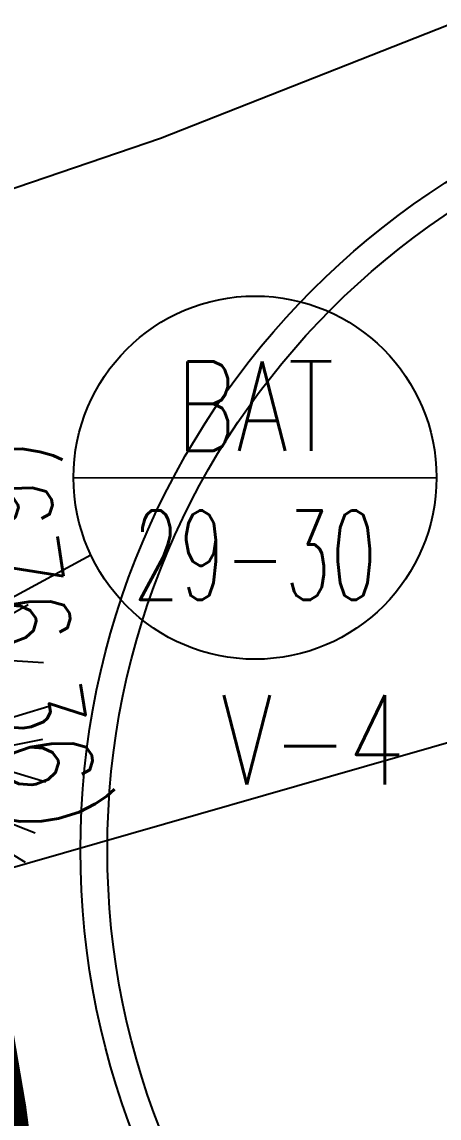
# Model space of a CAD drawing. Extents: x 352140 to 354978, y 6304672 to 6307963.
# Drawn here: x 352307.27 to 352311.93, y 6305814.63 to 6305826.88 of the extents above; entities that cross this region are included whole.
import ezdxf
from ezdxf import colors
from ezdxf.entities.mleader import LeaderData, LeaderLine
from ezdxf.enums import TextEntityAlignment as Align
from ezdxf.math import Vec2, Vec3

# ---------------------------------------------------------------- set-up
doc = ezdxf.new("R2010")
doc.units = 0
for name, pattern in [('CENTER', [50.800000000000004, 31.75, -6.35, 6.35, -6.35]), ('DASHDOT', [1, 0.5, -0.25, 0, -0.25]), ('DASHED', [19.049999999999997, 12.7, -6.35])]:
    doc.linetypes.add(name, pattern=pattern)
doc.layers.get('0').update_dxf_attribs({"linetype": 'CONTINUOUS'})
for name, color, linetype in [('00-S2_ALL AREA APORTANTES', 150, 'CONTINUOUS'), ('00_All ext_Txt', 4, 'CONTINUOUS'), ('02_Geo ext_Eje', 4, 'CONTINUOUS'), ('02_Geo ext_Geometria', 2, 'CONTINUOUS'), ('03_Pav ext_HCV', 34, 'CONTINUOUS'), ('03_Pav ext_Vereda HC', 42, 'CONTINUOUS'), ('03_S2_Pav ext_Borde vereda', 7, 'CONTINUOUS'), ('03_S3_Pav ext_Cota', 2, 'CONTINUOUS'), ('05_All ext_Txt', 4, 'CONTINUOUS'), ('1-CERCO', 252, 'CERCO_LINE'), ('Paisajismo', 253, 'CONTINUOUS')]:
    doc.layers.add(name, color=color, linetype=linetype)
doc.layers.add('0_ASD_LINEA OFICIAL', color=253, linetype='DASHDOT', lineweight=20)
doc.styles.add('JPG_2MM', font='simplex.shx', dxfattribs={"height": 1})
doc.styles.add('ROMANS', font='romans.shx', dxfattribs={"width": 0.75})
doc.linetypes.add('CERCO_LINE', pattern='A,0.5,-0.2,[" X ",Standard,S=0.1,R=0,X=-0.1,Y=-0.05],-0.25', length=0.95)
doc.dimstyles.new('acio', dxfattribs={"dimscale": 0, "dimtxt": 2, "dimasz": 2, "dimexe": 1, "dimexo": 1, "dimtad": 1, "dimrnd": 0.05, "dimzin": 1, "dimtxsty": 'ROMANS', "dimcen": 2.5, "dimclrt": 2, "dimaunit": 2, "dimazin": 0, "dimtfac": 1, "dimtmove": 0, "dimatfit": 3, "dimfxl": 1, "dimfxlon": 1, "dimarcsym": 0})

# ---------------------------------------------------------------- blocks, each defined once
blk = doc.blocks.new('_Dot')
at = {"color": 0, "linetype": 'ByBlock', "lineweight": -2}
blk.add_line((-0.5, 0), (-1, 0), dxfattribs=at)
at = {"color": 0, "linetype": 'ByBlock', "const_width": 0.5}
blk.add_lwpolyline([(-0.25, 0, 1), (0.25, 0, 1)], format="xyb", close=True, dxfattribs=at)
blk = doc.blocks.new('A$C27410629')
at = {"true_color": 0x136734, "transparency": 33554559}
h = blk.add_hatch(dxfattribs=at)
h.set_pattern_fill('ANSI31', color=116, scale=0.5)
h.set_pattern_definition([(45, (-8759.562515186517, -519.1035735587502), (-1.122532015133644, 1.122532015133644), [])])
h.paths.add_polyline_path([(137.5068959888558, 1252.464406617455, 0.1176268807227723), (109.8147584422568, 1254.193915082657, 0.06692451075002814), (94.44469839795602, 1249.334472017372, 0.3153492887079504), (64.30173641118381, 1196.270282113329, 0.02268268711599586), (65.7292635223912, 1185.310127003227), (112.3603922077091, 1218.953454515778), (153.4782689701005, 1161.962272479494), (172.1053089193083, 1139.480769404351), (187.9579650288579, 1141.807885415954), (193.565073162812, 1120.465553675225), (224.197974734232, 1050.129297271156), (250.6203797236194, 989.4787086543838), (268.1526288855184, 972.7353945672494, 7.254700715645028e-06), (291.4898137452492, 983.2987389690225), (238.1945199318034, 1105.633967029937), (205.2934048173047, 1181.112163638985), (177.0531538182076, 1197.651557407602)])
at = {"layer": '0_ASD_LINEA OFICIAL', "ltscale": 8}
blk.add_lwpolyline([(114.9295391364831, 875.6988427083161, 0.5, 0.5, 0), (112.8244554788325, 906.0747714292856, 0.5, 0.5, -0.01839968131736236), (112.3788302622124, 919.8258565111228, 0.5, 0.5, 0.0170041331631064), (112.1852634065508, 927.2860438747557, 0.5, 0.5, 0), (111.3489708615935, 941.8104037326485, 0.5, 0.5, 0), (108.7270231850425, 988.6663986975327, 0.5, 0.5, 0), (107.4871410249871, 1010.673084823044, 0.5, 0.5, 0.01375160255981204), (105.3969465088849, 1035.562361611197, 0.5, 0.5, 0.02907839639481551), (96.49739032833118, 1087.586790840495, 0.5, 0.5, 0)], format="xyseb", dxfattribs=at)
blk = doc.blocks.new('1.0 - LO RECABARREN LOTEO PARQUE - VEGETACION PROPUESTA ETAPA MUNICIPAL')
at = {"layer": 'Paisajismo', "color": 251}
for p, q in [((352306.9632254924, 6305820.156897803), (352307.334531835, 6305820.369870177)), ((352307.5084491897, 6305819.714766622), (352306.4685688674, 6305819.780793093)), ((352306.9640123978, 6305819.050013061), (352307.567191147, 6305819.23079552)), ((352306.9153847501, 6305818.747000234), (352307.500689683, 6305818.864946474)), ((352307.5345934504, 6305818.382225437), (352307.0543083035, 6305818.528455686)), ((352307.3051993504, 6305817.484000213), (352306.5016271404, 6305817.974633786)), ((352307.4141248264, 6305817.81354258), (352306.8756099512, 6305818.024705514))]:
    blk.add_line(p, q, dxfattribs=at)

msp = doc.modelspace()

# ---------------------------------------------------------------- hatches: boundary and pattern name
at = {"layer": '00-S2_ALL AREA APORTANTES', "linetype": 'DASHED', "lineweight": 40, "ltscale": 0.25}
h = msp.add_hatch(dxfattribs=at)
h.set_pattern_fill('ANSI31', color=82, scale=0.5, angle=82.24516604670926)
h.set_pattern_definition([(127.2451660467093, (0, 0), (-1.263734244477452, -0.9607975902004564), [])])
h.paths.add_polyline_path([(352306.3807942825, 6305819.117799884), (352295.0884123106, 6305816.907855188, -0.01191989280373658), (352297.9312160493, 6305795.997457074, -0.008644304995690749), (352299.3676899669, 6305780.760271824), (352310.8338726707, 6305781.641551691, 0.008644305015838563), (352309.360080003, 6305797.274590085, 0.01213712483486666)])
at = {"layer": '03_Pav ext_HCV'}
h = msp.add_hatch(dxfattribs=at)
h.set_pattern_fill('SWAMP', color=256, scale=0.025, angle=-5.87842838446813e-10, style=0)
h.set_pattern_definition([(359.9999999994121, (0, 0), (0.3175000000056422, 0.5499261309017425), [0.079375, -0.555625]), (90, (0.0396875, -4.071855352894005e-13), (-0.3174999999943578, 0.5499261309082575), [0.0396875, -1.06016476181]), (90, (0.049609375, -5.089819191117507e-13), (-0.3174999999943578, 0.5499261309082575), [0.03175, -1.06810226181]), (90, (0.029765625, -3.053891514670504e-13), (-0.3174999999943578, 0.5499261309082575), [0.03175, -1.06810226181]), (59.99999999941215, (0.05953125000000001, -6.107783029341008e-13), (-0.3174999995629745, 0.5499261311573168), [0.0254, -0.6096]), (119.9999999994121, (0.01984375, -2.035927676447003e-13), (-0.6349999995686166, 2.555744082988348e-10), [0.0254, -0.6095999999999999])])
edge = h.paths.add_edge_path()
edge.add_arc((352255.6514188262, 6305960.768561013), 0.599999999815614, 191.9514691496421, 355.64546403772914, ccw=False)
edge.add_arc((352299.0099265395, 6305969.946318371), 44.91919923955465, 191.6658296358077, 191.9514692419105, ccw=False)
edge.add_line((352255.0185973321, 6305960.863509616), (352248.081969223, 6305960.934174656))
edge.add_arc((352299.0099402692, 6305969.946321257), 51.71921326964939, 188.0125546043461, 190.0350986097179, ccw=False)
edge.add_line((352247.7956332604, 6305962.737175757), (352247.5933790787, 6305962.739245436))
edge.add_arc((352299.0099400224, 6305969.946321218), 51.91921301986801, 187.9791811746272, 192.0602721956314)
edge.add_arc((352199.3402524834, 6305948.651266193), 50.00000000039631, 5.603786495054521, 12.060272197908205, ccw=False)
edge.add_arc((352392.3306048812, 6305968.564464315), 144.0158244128988, 185.9908039763554, 195.0562448022858)
edge.add_arc((352250.3616441584, 6305930.374585824), 2.999999999990829, -16.830452786371893, 15.056244805261883, ccw=False)
edge.add_line((352253.2331413829, 6305929.505964106), (352252.1730538667, 6305926.001517582))
edge.add_arc((352255.0445510914, 6305925.132895864), 3.000000000078503, 163.1695472165251, 198.1695471278938)
edge.add_line((352252.1941373186, 6305924.197405979), (352253.6743436066, 6305919.687255245))
edge.add_arc((352724.8274718164, 6306085.563654833), 499.5000001621212, 199.395368407941, 202.5348664857197)
edge.add_line((352263.4660523044, 6305894.132490316), (352270.4835561002, 6305874.028396281))
edge.add_line((352270.4835561002, 6305874.028396281), (352273.2707851611, 6305865.934655451))
edge.add_arc((352276.1073052185, 6305866.911463493), 2.999999997625722, 199.0020922092213, 234.0030550664058)
edge.add_line((352274.3440788782, 6305864.484318491), (352276.8060087542, 6305862.695759085))
edge.add_arc((352275.0427147998, 6305860.268663202), 2.999999998861598, 17.976358873421987, 54.00145895205287, ccw=False)
edge.add_arc((351377.62995625, 6305569.090905882), 946.4692075335428, 17.705959740508376, 17.976358882171894, ccw=False)
edge.add_arc((357281.0140933145, 6307189.909914849), 5176.320896709785, 194.9225132431592, 195.0618194246107)
edge.add_arc((351852.5182094521, 6305745.765267482), 441.2561193208333, 9.340975593544385, 12.967921437104394, ccw=False)
edge.add_line((352287.9232248081, 6305817.385344562), (352288.2932955506, 6305814.23131831))
edge.add_line((352288.2932955505, 6305814.23131831), (352288.556189446, 6305811.159070406))
edge.add_line((352288.556189446, 6305811.159070406), (352288.6828133637, 6305808.103275038))
edge.add_line((352288.6828133636, 6305808.103275038), (352288.6807285153, 6305805.12398981))
edge.add_line((352288.6807285153, 6305805.12398981), (352288.6092793708, 6305802.155500177))
edge.add_line((352288.6092793709, 6305802.155500177), (352288.5385588186, 6305799.226877157))
edge.add_line((352288.5385588185, 6305799.226877157), (352288.5361089172, 6305796.285459767))
edge.add_line((352288.5361089172, 6305796.285459767), (352288.6606066756, 6305793.322802561))
edge.add_line((352288.6606066757, 6305793.322802561), (352288.9776214956, 6305790.356590182))
edge.add_line((352288.9776214956, 6305790.356590182), (352289.2667194252, 6305787.391679982))
edge.add_arc((351857.8604374729, 6305746.823325542), 433.3095561949214, 3.2255215721556283, 5.372151809320712, ccw=False)
edge.add_line((352290.4835447785, 6305771.204025184), (352291.5073636008, 6305753.03225037))
edge.add_line((352291.5073636008, 6305753.03225037), (352291.7070469219, 6305753.04350076))
edge.add_line((352291.7070469219, 6305753.04350076), (352291.6057934174, 6305754.84065065))
edge.add_line((352291.6057934174, 6305754.84065065), (352297.8958611807, 6305755.195040347))
edge.add_line((352297.8958611807, 6305755.195040347), (352296.9732527153, 6305771.569662839))
edge.add_arc((351858.011277849, 6305746.838039265), 439.658126938678, 3.224701051998732, 6.060573711160266)
edge.add_arc((352297.2009027639, 6305793.468227534), 1.999999999945699, 6.0606032980845725, 186.0606032980846, ccw=False)
edge.add_arc((351858.0066100705, 6305746.837588159), 443.6628162556967, 3.2174491819467903, 6.060568264745598, ccw=False)
edge.add_line((352300.970088474, 6305771.738418037), (352301.889529958, 6305755.420048267))
edge.add_line((352301.889529958, 6305755.420048267), (352309.1779688022, 6305755.830687346))
edge.add_line((352309.1779688022, 6305755.830687346), (352309.2792270561, 6305754.033537723))
edge.add_line((352309.2792270561, 6305754.033537723), (352309.4789103771, 6305754.044788113))
edge.add_line((352309.4789103771, 6305754.044788113), (352308.4582130164, 6305772.160307639))
edge.add_arc((351858.026905306, 6305746.839206588), 451.1424621161254, 3.217509190957019, 7.539579774229185)
edge.add_line((352305.2689961692, 6305806.03408208), (352304.7455512949, 6305808.988031756))
edge.add_line((352304.7455512949, 6305808.988031756), (352304.1808837735, 6305811.933175369))
edge.add_line((352304.1808837735, 6305811.933175369), (352303.5401878046, 6305814.857373458))
edge.add_line((352303.5401878046, 6305814.857373458), (352302.8274122161, 6305817.755858347))
edge.add_line((352302.8274122161, 6305817.755858347), (352302.075551627, 6305820.640550791))
edge.add_line((352302.075551627, 6305820.640550791), (352301.3220615624, 6305823.531676728))
edge.add_line((352301.3220615624, 6305823.531676728), (352300.6043908857, 6305826.44999525))
edge.add_line((352300.6043908857, 6305826.44999525), (352299.9559355062, 6305829.407400539))
edge.add_line((352299.9559355062, 6305829.407400539), (352299.3837902197, 6305832.388950938))
edge.add_line((352299.3837902198, 6305832.388950938), (352298.8768079829, 6305835.332522813))
edge.add_arc((351856.2238069345, 6305746.557349243), 451.4672864997702, 11.3403685631499, 13.00836214571421)
edge.add_arc((357281.0141064764, 6307189.90991859), 5162.32091039141, 194.9999834352568, 195.0646242227706, ccw=False)
edge.add_arc((357281.0140933443, 6307189.909914741), 5162.320896710597, 194.9187546239438, 194.9999834317184, ccw=False)
edge.add_arc((351377.6299613106, 6305569.090907512), 960.4692022168862, 17.68558151632977, 18.02844618382028)
edge.add_line((352290.9429864215, 6305866.345691443), (352286.5571026578, 6305879.564286219))
edge.add_line((352286.5571026577, 6305879.564286219), (352285.089030816, 6305883.770091476))
edge.add_arc((352287.921436428, 6305884.758766574), 3.00000000000159, 164.2426501821883, 199.2419723032852, ccw=False)
edge.add_line((352285.0341752024, 6305885.573458304), (352285.9408526945, 6305888.786570912))
edge.add_arc((352283.0535914148, 6305889.60126246), 3.000000002455213, 344.2426538189762, 379.2411689964759)
edge.add_line((352285.8860108904, 6305890.589897847), (352282.1573449449, 6305901.27196557))
edge.add_arc((352724.8274525011, 6306085.563652018), 479.4999998099783, 199.395368406686, 202.6028577441358, ccw=False)
edge.add_arc((352393.2912200603, 6305968.810549641), 128.006675327017, 193.016727209686, 199.3823276590643, ccw=False)
edge.add_line((352268.5737594662, 6305939.97890121), (352268.0511918454, 6305942.428266004))
edge.add_arc((352265.117222249, 6305941.802308811), 2.999999999947059, 12.04339099301802, 47.04339098477581)
edge.add_line((352267.161555146, 6305943.99791875), (352264.8998369973, 6305946.103817322))
edge.add_arc((352266.9387829881, 6305948.304430703), 3.000000000202452, 189.0152663069359, 227.1838055316551, ccw=False)
edge.add_arc((352397.7490099663, 6305969.233422893), 135.4739126586583, 186.6172443952364, 189.0883468522246, ccw=False)
edge.add_arc((352283.0444826448, 6305955.925683667), 19.99999999932083, 179.0500227967767, 186.6144373405826, ccw=False)
edge.add_arc((352329.3286668209, 6305955.158210921), 66.29054675840784, 173.5738066357326, 179.0500227988331, ccw=False)
edge.add_line((352263.4546331051, 6305962.577663161), (352263.2536023675, 6305962.579711155))
edge.add_arc((352329.3286647912, 6305955.158211122), 66.49054471909311, 173.5914414723838, 175.1486086872951)
edge.add_line((352263.076328847, 6305960.781423635), (352256.2565885358, 6305960.850897912))
edge.add_arc((352287.8820255478, 6305959.080068656), 31.67497596615481, 176.7951366368892, 177.026829017293)
at = {"layer": '03_Pav ext_Vereda HC'}
h = msp.add_hatch(dxfattribs=at)
h.set_pattern_fill('DOTS', color=256, scale=0.2)
h.set_pattern_definition([(0, (0, 0), (0.15875, 0.3175), [0, -0.3175])])
h.paths.add_polyline_path([(352308.8709641562, 6305801.474383838), (352306.8887746775, 6305801.206663442, -0.002312392251556453), (352307.3724514893, 6305797.052479996, -0.001501694242949042), (352307.6659697033, 6305794.352379392), (352309.6563880978, 6305794.548428529, 0.001509508916771299), (352309.360080003, 6305797.274590085, 0.002327494198401362)])
h.paths.add_polyline_path([(352289.5467381984, 6305887.6883738), (352284.4934801523, 6305902.165198877, -0.002235854084810781), (352282.8709058415, 6305906.110564322), (352281.0077352589, 6305905.383027479, 0.002219114618251176), (352282.6245770475, 6305901.450597731), (352287.6654299748, 6305887.009311456, -0.02801163819968891), (352295.1889280496, 6305862.773642969), (352295.5420393753, 6305861.293894651), (352297.4771473549, 6305861.801156754), (352297.1318183495, 6305863.24829248, 0.02800020001931309)])
h.paths.add_polyline_path([(352300.4605238149, 6305849.299019394), (352299.1023297425, 6305854.990667459), (352297.1672217632, 6305854.483405355), (352298.5135927869, 6305848.841302959, -0.02288744813647289), (352305.9932355928, 6305808.149702447), (352307.9753026139, 6305808.416958992, 0.02289333085315938)])
h.paths.add_polyline_path([(352310.3380922634, 6305787.581625375), (352308.3476541904, 6305787.38557384, -0.008378830987155333), (352309.4534412991, 6305772.272809466), (352310.4772600282, 6305754.101036287), (352309.8799348922, 6305754.067382297), (352310.1032369318, 6305750.073619771), (352310.7022868952, 6305750.107370939), (352312.1182583502, 6305724.975273479), (352314.1054017508, 6305725.087231438), (352312.6901566711, 6305750.378627263), (352311.4502745105, 6305772.38531336, 0.008388061891574808)])

# ---------------------------------------------------------------- linework, layer by layer
at = {"layer": '00_All ext_Txt', "extrusion": (-5.811924907691035e-13, 1.507996267808687e-09, 1), "elevation": 6.717637098785556e-08}
msp.add_lwpolyline([(352307.8440952986, 6305821.786338101), (352311.9053099039, 6305821.787902852)], dxfattribs=at)
at = {"layer": '00_All ext_Txt'}
msp.add_circle((352309.8747038734, 6305821.787119038, 6.70301753118797e-08), 2.03060745366118, dxfattribs=at)
at = {"layer": '02_Geo ext_Eje', "linetype": 'CENTER', "ltscale": 0.1, "const_width": 0.3, "flags": 128}
msp.add_lwpolyline([(352349.7941651538, 6305360.986179136), (352333.730647102, 6305385.38433976), (352322.6458402493, 6305532.966928915), (352325.4724959098, 6305533.689154229), (352324.9782857499, 6305541.216464717, -0.0430730453013547), (352325.4043864983, 6305548.019489972), (352326.0198571174, 6305553.01487301, 0.05674665632110694), (352326.2788606426, 6305558.677124443, 0.05308272784427227), (352322.9614058803, 6305581.537460914, -0.01173297564317641), (352321.9004653953, 6305586.060311737, -0.03774260609729224), (352321.6830361507, 6305587.704308246), (352320.6277056487, 6305606.515025469), (352318.8943534349, 6305637.411035581), (352316.7892697772, 6305667.786964302, -0.01839968131736236), (352316.3436445606, 6305681.538049384, 0.0170041331631064), (352316.1500777049, 6305688.998236747), (352315.31378516, 6305703.522596605), (352312.6918374834, 6305750.37859157), (352311.4519553233, 6305772.385277696, 0.01375160255981204), (352309.3617608073, 6305797.274554484, 0.02907839639481551), (352300.4622046267, 6305849.298983713), (352297.6372102505, 6305860.812147494, -0.02489181545741437), (352297.1334991439, 6305863.248256867, 0.02800017550214639), (352289.5484196059, 6305887.688338341), (352284.4951609651, 6305902.165163189, -0.01403462392197003), (352274.89911931, 6305927.159126756, -0.04113116294258884), (352269.6940778159, 6305947.022319873, -0.02268268711599493), (352268.2665507096, 6305957.982474986, -0.3153492887079679), (352298.4095126963, 6306011.04666489, -0.06692451075014695), (352313.7795727407, 6306015.906107956, -0.1176268807226383), (352341.4717102872, 6306014.17659949, -0.04427558294686633), (352351.2156783136, 6306010.23293681), (352375.9867660315, 6305996.563964897, 0.01750675280627598), (352388.786832347, 6305990.07447422, -0.01158997276834812), (352405.9888539106, 6305981.141746201, 0.08945083964984361), (352438.5952116063, 6305970.960527497, 0.02074857105791634), (352449.544421333, 6305970.831563836, 0.0292650525021234), (352464.9223092185, 6305972.191836654, 0.01455169345075628), (352487.5069752938, 6305976.196742449, 0.03211360147220694), (352533.7798942258, 6305988.647599383, 0.007917335729782708), (352545.8890500274, 6305992.906879501, -0.04034445951146756), (352609.0597757554, 6306011.041688719), (352610.0312597433, 6306011.236337244), (352708.3522053605, 6306025.119196359)], format="xyb", dxfattribs=at)
at = {"layer": '02_Geo ext_Geometria'}
for radius in [8.850000000031127, 8.550000000031126]:
    msp.add_circle((352316.7719667159, 6305817.626001449), radius, dxfattribs=at)
at = {"layer": '03_S2_Pav ext_Borde vereda', "linetype": 'DASHED', "ltscale": 0.05}
msp.add_lwpolyline([(352309.4789103773, 6305754.044788112), (352310.4772600282, 6305754.101036287), (352309.4534412991, 6305772.272809466, 0.01375160252333071), (352307.3724514893, 6305797.052479996, 0.02907470225316357), (352298.5135927869, 6305848.841302959), (352295.1889280496, 6305862.773642969, 0.02801163819968925), (352287.6654299748, 6305887.009311456), (352282.6245770475, 6305901.450597731, -0.01400388170869964), (352273.0108519603, 6305926.495241336, -0.063285784862066), (352266.2728023789, 6305957.804273788, -0.02154081616241021), (352266.0299973136, 6305962.551427328), (352263.8567137015, 6305962.573567073)], format="xyb", dxfattribs=at)
at = {"layer": '1-CERCO', "ltscale": 6, "flags": 128}
msp.add_lwpolyline([(352303.5335288856, 6305823.783786098), (352308.818, 6305825.584), (352317.47, 6305828.993), (352325.357, 6305832.08), (352333.125, 6305835.103999999), (352338.505, 6305837.238), (352347.968, 6305840.965), (352348.966, 6305850.475), (352348.862, 6305854.209)], dxfattribs=at)

# ---------------------------------------------------------------- block references
at = {"layer": '03_S2_Pav ext_Borde vereda', "linetype": 'Continuous'}
msp.add_blockref('A$C27410629', (352203.9623478023, 6304761.713605438), dxfattribs=at)
at = {"layer": 'Paisajismo'}
msp.add_blockref('1.0 - LO RECABARREN LOTEO PARQUE - VEGETACION PROPUESTA ETAPA MUNICIPAL', (0, 0), dxfattribs=at)

# ---------------------------------------------------------------- texts
at = {"layer": '00_All ext_Txt', "style": 'ROMANS'}
for s, rotation, width, p in [('BAT', 0.02207546573444691, 0.75, (352309.8747038706, 6305821.787119041, 6.70301753118797e-08)), ('29-30', 359.9779245342644, 0.6, (352309.8740591793, 6305820.120452498, 6.785529967411717e-08))]:
    msp.add_text(s, height=0.9999999999999999, rotation=rotation, dxfattribs=dict(at, width=width)).set_placement(p, align=Align.BOTTOM_CENTER)
at = {"layer": '02_Geo ext_Geometria', "style": 'ROMANS', "width": 0.75}
msp.add_text('V-4', height=0.9999999999999998, dxfattribs=at).set_placement((352309.4948422663, 6305818.356406702))
at = {"layer": '03_S3_Pav ext_Cota', "style": 'JPG_2MM', "width": 0.75}
msp.add_text('(676.36)', height=0.9999999999999994, rotation=278.93854948397, dxfattribs=at).set_placement((352306.489960611, 6305822.150188287))

# ---------------------------------------------------------------- leaders
at = {"layer": '00_All ext_Txt'}
msp.add_leader([(352303.5204250584, 6305818.471489684, 6.70301753118797e-08), (352308.0361118753, 6305820.92517583, 6.70301753118797e-08)], dimstyle='acio', override={"dimscale": 0, "dimgap": 0.625, "dimtad": 0, "dimfxl": 2}, dxfattribs=at)
at = {"layer": '05_All ext_Txt'}
ml = msp.add_multileader_mtext('Standard', dxfattribs=at)
ml.set_content('{\\C256;DESCARGA SUM \\PHDPE DN 300\\PL=9.1m i=1%min}', color=2, style='ROMANS')
ml.set_leader_properties(color=7)
ml.set_arrow_properties(name='DOT')
ml.build(insert=Vec2(0, 0))
ml.multileader.update_dxf_attribs({"text_left_attachment_type": 6, "text_right_attachment_type": 6, "dogleg_length": 1.040329146316736, "arrow_head_size": 0.5})
ctx = ml.context
ctx.base_point, ctx.char_height, ctx.arrow_head_size, ctx.landing_gap_size, ctx.plane_origin, ctx.plane_x_axis, ctx.plane_y_axis = Vec3(352313.7093874246, 6305819.007912441, -5.443188311670586e-08), 1, 0.5, 0.05000000250530529, Vec3(352320.5694923379, 6305832.473350023, -1.649952747696355e-08), Vec3(1, -1.387778780781446e-15, -3.517525297178413e-09), Vec3(1.403991249853975e-15, 1, 4.609055430399856e-09)
ctx.left_attachment, ctx.right_attachment = 6, 6
notes = []
notes.append((ctx, [(0, (1, 1, 0), (352312.6690582783, 6305819.007912441, -5.077249902714472e-08), (1, -1.414019315748806e-15, -3.51752529717841e-09), 1.040329146316736, [(1, [(352301.9301791634, 6305815.927497849, -2.719602167596088e-08)], 0, [])])]))
ctx.mtext.insert, ctx.mtext.text_direction, ctx.mtext.rotation, ctx.mtext.line_spacing_factor, ctx.mtext.line_spacing_style, ctx.mtext.flow_direction, ctx.mtext.extrusion = Vec3(352313.7593874271, 6305820.207912441, -4.907689287389743e-08), Vec3(1, -1.387778780781446e-15, -3.517525297178413e-09), 6.283185307179584, 0.8999999999999998, 2, 5, Vec3(3.517525297178408e-09, -4.609055430399862e-09, 1)
for ctx, leaders in notes:
    for number, flags, end, landing, length, lines in leaders:
        leader = LeaderData()
        leader.index, (leader.has_last_leader_line, leader.has_dogleg_vector, leader.attachment_direction) = number, flags
        leader.last_leader_point, leader.dogleg_vector, leader.dogleg_length = Vec3(end), Vec3(landing), length
        for number, points, colour, breaks in lines:
            line = LeaderLine()
            line.index, line.vertices, line.color, line.breaks = number, Vec3.list(points), colors.encode_raw_color(colour), breaks
            leader.lines.append(line)
        ctx.leaders.append(leader)

doc.saveas('drawing.dxf')
